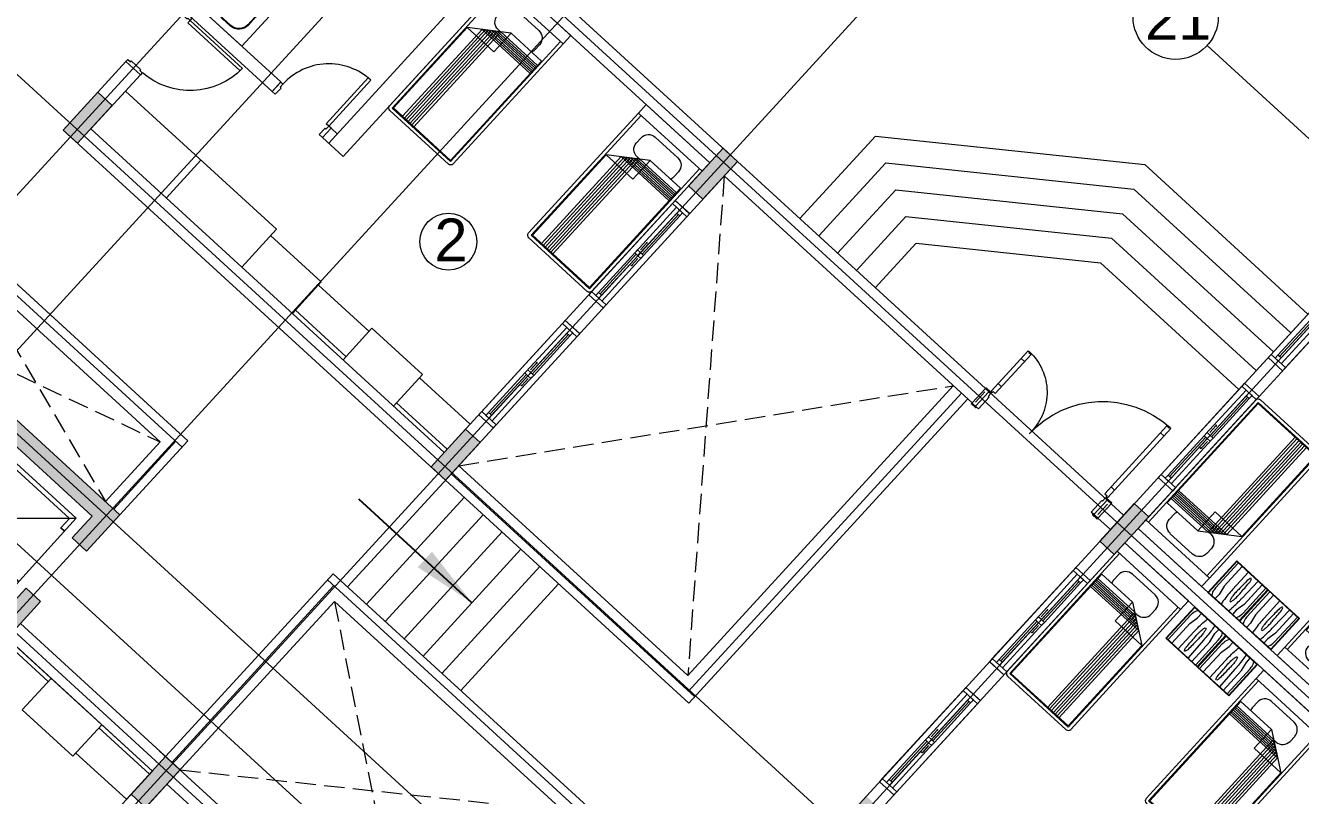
# Model space of a CAD drawing. Header units: metres. Extents: x 750 to 3116, y -341 to 1465.
# Drawn here: x 1627.66 to 1642.61, y -8.2 to 0.84 of the extents above; entities that cross this region are included whole.
import ezdxf

# ---------------------------------------------------------------- set-up
doc = ezdxf.new("R2010")
doc.units = ezdxf.units.M
doc.linetypes.add('ACAD_ISO02W100', pattern=[15, 12, -3])
doc.linetypes.add('HIDDEN', pattern=[0.375, 0.25, -0.125])
for name, color, linetype, lineweight in [('A-Door', 254, 'Continuous', 5), ('Bathroom Door', 252, 'Continuous', 5), ('Bathroom fur', 252, 'Continuous', 5), ('Centre Line', 7, 'Continuous', 13), ('Column', 50, 'Continuous', 20), ('Cutout', 153, 'Continuous', 5), ('Door', 253, 'Continuous', 5), ('Furniture', 44, 'Continuous', 5), ('GUIDE LINE', 7, 'Continuous', 5), ('Hatch', 251, 'Continuous', 5), ('Inverted beam', 252, 'Continuous', 5), ('Levels', 252, 'Continuous', 5), ('Railing', 190, 'Continuous', 5), ('Wall ext', 20, 'Continuous', 18), ('WINDOW', 33, 'Continuous', 5)]:
    doc.layers.add(name, color=color, linetype=linetype, lineweight=lineweight)
doc.layers.add('Text', color=7, linetype='Continuous')
doc.styles.get("Standard").update_dxf_attribs({"font": 'arial.ttf'})
doc.dimstyles.new('ISO-25', dxfattribs={"dimtxt": 2, "dimasz": 2, "dimexe": 1.25, "dimexo": 0.625, "dimgap": 1.5, "dimtad": 1, "dimtxsty": 'Standard', "dimblk": 'DOT', "dimcen": 1.5, "dimadec": 0, "dimazin": 0, "dimtfac": 1, "dimtmove": 0, "dimatfit": 3, "dimfxl": 0, "dimarcsym": 0})

# ---------------------------------------------------------------- blocks, each defined once
blk = doc.blocks.new('Door 900')
at = {"layer": 'A-Door'}
for points in [[(29934124, 12198491), (29934164, 12198491), (29934164, 12198476), (29934239, 12198476), (29934314, 12198476), (29934314, 12198491), (29934354, 12198491), (29934354, 12198524), (29934239, 12198524), (29934124, 12198524)], [(29934164, 12197672), (29934314, 12197672), (29934314, 12197658), (29934354, 12197658), (29934354, 12197624), (29934239, 12197624), (29934124, 12197624), (29934124, 12197658), (29934164, 12197658)]]:
    blk.add_lwpolyline(points, close=True, dxfattribs=at)
blk.add_lwpolyline([(29935187, 12197658), (29934354, 12197658), (29934354, 12197698), (29935185, 12197698)], dxfattribs=at)
blk.add_arc((29934327, 12197631), 860, 1.7769, 88.2024, dxfattribs=at)
blk = doc.blocks.new('Bed')
at = {"layer": 'Furniture', "linetype": 'Continuous'}
for p, q in [((1878.327, 465.952), (1879.337, 465.952)), ((1878.327, 465.817), (1878.327, 465.952)), ((1879.337, 465.952), (1879.337, 465.817)), ((1879.337, 465.817), (1878.327, 465.817)), ((1878.327, 463.909), (1878.327, 465.817)), ((1878.367, 463.909), (1878.367, 465.817)), ((1878.642, 465.742), (1879.002, 465.742)), ((1879.297, 465.817), (1879.297, 463.909)), ((1879.337, 465.817), (1879.337, 463.909)), ((1878.525, 465.544), (1878.525, 465.624)), ((1879.12, 465.624), (1879.12, 465.544)), ((1878.377, 465.499), (1878.862, 465.499)), ((1878.377, 463.919), (1878.377, 465.499)), ((1878.962, 465.429), (1878.377, 465.429)), ((1878.992, 465.407), (1878.377, 465.407)), ((1879.022, 465.386), (1878.377, 465.386)), ((1878.862, 465.499), (1879.287, 465.199)), ((1878.862, 465.199), (1878.862, 465.499)), ((1878.962, 463.919), (1878.962, 465.429)), ((1879.002, 465.427), (1878.965, 465.427)), ((1878.992, 463.919), (1878.992, 465.407)), ((1879.022, 463.919), (1879.022, 465.386)), ((1879.052, 465.365), (1878.377, 465.365)), ((1879.082, 465.344), (1878.377, 465.344)), ((1879.112, 465.323), (1878.377, 465.323)), ((1879.142, 465.302), (1878.377, 465.302)), ((1879.052, 463.919), (1879.052, 465.365)), ((1879.082, 463.919), (1879.082, 465.344)), ((1879.112, 463.919), (1879.112, 465.323)), ((1879.142, 463.919), (1879.142, 465.302)), ((1879.287, 465.199), (1878.862, 465.199)), ((1879.287, 465.199), (1879.287, 463.919)), ((1879.297, 463.909), (1878.367, 463.909)), ((1879.287, 463.919), (1878.377, 463.919)), ((1879.297, 463.869), (1878.367, 463.869))]:
    blk.add_line(p, q, dxfattribs=at)
for centre, radius, start, end in [((1878.642, 465.624), 0.117, 90, 180), ((1879.002, 465.624), 0.117, 360, 90), ((1878.642, 465.544), 0.117, 180.0006, 202.5189), ((1879.002, 465.544), 0.117, 270, 0), ((1878.367, 463.909), 0.04, 180, 270), ((1879.297, 463.909), 0.04, 270, 0)]:
    blk.add_arc(centre, radius, start, end, dxfattribs=at)
blk = doc.blocks.new('Nightstand')
at = {"layer": 'Furniture'}
for p, q in [((1879.838, 464.54), (1879.838, 464.04)), ((1880.338, 464.54), (1879.838, 464.54)), ((1879.843, 464.535), (1879.843, 464.045)), ((1880.333, 464.535), (1879.843, 464.535)), ((1879.951, 464.469), (1879.951, 464.535)), ((1880.226, 464.469), (1880.226, 464.535)), ((1880.333, 464.045), (1880.333, 464.535)), ((1880.338, 464.04), (1880.338, 464.54)), ((1879.869, 464.442), (1879.871, 464.467)), ((1879.869, 464.045), (1879.869, 464.442)), ((1879.929, 464.358), (1879.951, 464.469)), ((1879.929, 464.045), (1879.929, 464.358)), ((1880.074, 464.444), (1880.068, 464.44)), ((1880.08, 464.44), (1880.074, 464.444)), ((1880.248, 464.358), (1880.226, 464.469)), ((1880.248, 464.045), (1880.248, 464.358)), ((1880.308, 464.442), (1880.305, 464.467)), ((1880.308, 464.045), (1880.308, 464.442)), ((1879.997, 464.32), (1879.991, 464.045)), ((1880.147, 464.32), (1880.147, 464.045)), ((1879.838, 464.04), (1880.338, 464.04)), ((1879.843, 464.045), (1880.333, 464.045)), ((1880.068, 464.081), (1880.074, 464.077)), ((1880.074, 464.077), (1880.08, 464.081))]:
    blk.add_line(p, q, dxfattribs=at)
for centre, radius, start, end in [((1880.021, 464.452), 0.15, 146.5657, 174.2856), ((1881.576, 464.32), 1.578, 174.0179, 180), ((1880.825, 464.399), 0.823, 170.5074, 174.0179), ((1879.315, 464.399), 0.828, 5.9821, 9.4446), ((1878.564, 464.32), 1.583, 0, 5.9821), ((1880.156, 464.452), 0.15, 5.7144, 33.4343), ((1880.715, 464.32), 0.664, 175.5997, 180), ((1880.395, 464.345), 0.343, 169.4757, 175.5997), ((1880.197, 464.382), 0.142, 155.8434, 169.4757), ((1879.951, 464.382), 0.142, 10.5243, 24.1566), ((1879.753, 464.345), 0.343, 4.4003, 10.5243), ((1879.433, 464.32), 0.664, 0, 4.4003), ((1880.715, 464.32), 0.664, 180, 184.4003), ((1886.298, 464.381), 6.246, 181.0259, 182.4606), ((1873.85, 464.381), 6.246, 357.5394, 358.9741), ((1879.433, 464.32), 0.664, 355.5997, 0), ((1880.197, 464.139), 0.142, 190.5243, 204.1566), ((1879.951, 464.139), 0.142, 335.8434, 349.4757)]:
    blk.add_arc(centre, radius, start, end, dxfattribs=at)
blk = doc.blocks.new('Door1')
at = {"layer": 'Bathroom Door'}
for p, q in [((1900.586, 444.886), (1899.856, 444.886)), ((1900.586, 444.846), (1899.857, 444.846))]:
    blk.add_line(p, q, dxfattribs=at)
for points in [[(1900.736, 444.921), (1900.586, 444.921), (1900.586, 444.886), (1900.636, 444.886), (1900.636, 444.871), (1900.736, 444.871), (1900.736, 444.921)], [(1900.586, 444.886), (1900.586, 444.846)], [(1900.736, 444.121), (1900.586, 444.121), (1900.586, 444.156), (1900.636, 444.156), (1900.636, 444.171), (1900.736, 444.171), (1900.736, 444.121)]]:
    blk.add_lwpolyline(points, dxfattribs=at)
blk.add_arc((1900.586, 444.886), 0.73, 180, 270, dxfattribs=at)
blk = doc.blocks.new('Wash bashin')
at = {"layer": 'Bathroom fur', "ltscale": 0.35}
for p, q in [((1884.067, 437.333), (1884.067, 437.883)), ((1884.117, 437.933), (1884.717, 437.933)), ((1884.717, 437.333), (1884.717, 437.933)), ((1884.067, 437.333), (1884.717, 437.333))]:
    blk.add_line(p, q, dxfattribs=at)
at = {"layer": 'Bathroom fur'}
for p, q in [((1884.327, 437.838), (1884.447, 437.838)), ((1884.327, 437.83), (1884.447, 437.83)), ((1884.177, 437.568), (1884.177, 437.688)), ((1884.185, 437.568), (1884.185, 437.688)), ((1884.589, 437.688), (1884.589, 437.568)), ((1884.597, 437.688), (1884.597, 437.568)), ((1884.447, 437.426), (1884.327, 437.426)), ((1884.447, 437.418), (1884.327, 437.418))]:
    blk.add_line(p, q, dxfattribs=at)
blk.add_circle((1884.392, 437.633), 0.0225, dxfattribs=at)
at = {"layer": 'Bathroom fur', "ltscale": 0.35}
blk.add_arc((1884.117, 437.883), 0.05, 90, 180, dxfattribs=at)
at = {"layer": 'Bathroom fur'}
for centre, radius, start, end in [((1884.327, 437.688), 0.15, 90, 180), ((1884.327, 437.688), 0.142, 90, 180), ((1884.447, 437.688), 0.15, 0, 90), ((1884.447, 437.688), 0.142, 0, 90), ((1884.327, 437.568), 0.15, 180, 270), ((1884.327, 437.568), 0.142, 180, 270), ((1884.447, 437.568), 0.15, 270, 0), ((1884.447, 437.568), 0.142, 270, 0)]:
    blk.add_arc(centre, radius, start, end, dxfattribs=at)
blk = doc.blocks.new('lift1')
at = {"layer": 'Hatch', "transparency": 33554687}
h = blk.add_hatch(color=256, dxfattribs=at)
h.dxf.hatch_style = 1
h.paths.add_polyline_path([(29921053, 12204431), (29920354, 12203626), (29920180, 12203777), (29920729, 12204408), (29919333, 12205622), (29919104, 12205358), (29918930, 12205509), (29919310, 12205946)])
h.paths.add_polyline_path([(29920180, 12203777), (29920354, 12203626), (29919768, 12202951), (29918024, 12204467), (29918405, 12204905), (29918579, 12204754), (29918349, 12204489), (29919745, 12203276)])
at = {"lineweight": 5}
for p, q in [((29919536, 12203651), (29919330, 12205430)), ((29920333, 12204556), (29918533, 12204526)), ((29920311, 12204167), (29919926, 12203735)), ((29920353, 12204131), (29920272, 12204201)), ((29919968, 12203699), (29919886, 12203770))]:
    blk.add_line(p, q, dxfattribs=at)
for p, q in [((29919194, 12205280), (29919238, 12205241)), ((29918669, 12204676), (29918707, 12204643))]:
    blk.add_line(p, q)
for points in [[(29920333, 12204556), (29919330, 12205430), (29918533, 12204526), (29919536, 12203651)], [(29920182, 12204188), (29919887, 12203861), (29920056, 12203714), (29920350, 12204041)]]:
    blk.add_lwpolyline(points, close=True, dxfattribs=at)
blk.add_lwpolyline([(29918707, 12204643), (29918610, 12204531), (29919531, 12203728), (29920256, 12204550), (29919335, 12205353), (29919238, 12205241)], dxfattribs=at)
at = {"layer": 'Column'}
blk.add_lwpolyline([(29918930, 12205509), (29919310, 12205946), (29921053, 12204431), (29919768, 12202951), (29918024, 12204467), (29918405, 12204905), (29918579, 12204754), (29918349, 12204489), (29919745, 12203276), (29920729, 12204408), (29919333, 12205622), (29919104, 12205358), (29918930, 12205509)], dxfattribs=at)
blk = doc.blocks.new('_Dot')
at = {"color": 0, "linetype": 'ByBlock', "lineweight": -2}
blk.add_line((-0.5, 0), (-1, 0), dxfattribs=at)
at = {"color": 0, "linetype": 'ByBlock', "const_width": 0.5}
blk.add_lwpolyline([(-0.25, 0, 1), (0.25, 0, 1)], format="xyb", close=True, dxfattribs=at)
blk = doc.blocks.new('main door 2000')
at = {"layer": 'Door'}
for p, q in [((11493530.698, 4446004.326), (11493530.694, 4446004.307)), ((11493530.694, 4446004.307), (11493530.707, 4446004.307)), ((11493531.337, 4446004.326), (11493530.698, 4446004.326)), ((11493530.707, 4446004.307), (11493530.707, 4446004.271)), ((11493530.707, 4446004.271), (11493531.328, 4446004.271)), ((11493530.818, 4446004.271), (11493530.818, 4446004.326)), ((11493531.218, 4446004.271), (11493531.218, 4446004.326)), ((11493531.328, 4446004.271), (11493531.328, 4446004.307)), ((11493531.328, 4446004.307), (11493531.341, 4446004.307)), ((11493531.341, 4446004.307), (11493531.337, 4446004.326)), ((11493531.363, 4446004.317), (11493531.342, 4446004.317)), ((11493531.352, 4446004.307), (11493531.352, 4446004.328)), ((11493531.593, 4446004.342), (11493531.363, 4446004.342)), ((11493531.363, 4446004.342), (11493531.363, 4446004.31)), ((11493531.408, 4446004.31), (11493531.363, 4446004.31)), ((11493531.395, 4446004.375), (11493531.56, 4446004.375)), ((11493531.408, 4446004.31), (11493531.408, 4446004.297)), ((11493531.408, 4446004.297), (11493531.593, 4446004.297)), ((11493531.593, 4446004.342), (11493531.593, 4446004.297)), ((11493530.239, 4446002.475), (11493530.236, 4446002.494)), ((11493530.236, 4446002.494), (11493530.249, 4446002.494)), ((11493531.337, 4446002.475), (11493530.239, 4446002.475)), ((11493530.249, 4446002.494), (11493530.249, 4446002.531)), ((11493530.249, 4446002.531), (11493531.328, 4446002.531)), ((11493530.359, 4446002.531), (11493530.359, 4446002.475)), ((11493531.218, 4446002.531), (11493531.218, 4446002.475)), ((11493531.328, 4446002.531), (11493531.328, 4446002.494)), ((11493531.328, 4446002.494), (11493531.341, 4446002.494)), ((11493531.341, 4446002.494), (11493531.337, 4446002.475)), ((11493531.363, 4446002.484), (11493531.342, 4446002.484)), ((11493531.352, 4446002.494), (11493531.352, 4446002.473)), ((11493531.408, 4446002.491), (11493531.363, 4446002.491)), ((11493531.363, 4446002.459), (11493531.363, 4446002.491)), ((11493531.593, 4446002.459), (11493531.363, 4446002.459)), ((11493531.408, 4446002.491), (11493531.408, 4446002.504)), ((11493531.408, 4446002.504), (11493531.593, 4446002.504)), ((11493531.593, 4446002.459), (11493531.593, 4446002.504)), ((11493531.395, 4446002.427), (11493531.56, 4446002.427))]:
    blk.add_line(p, q, dxfattribs=at)
for points in [[(11493531.356, 4446004.397), (11493531.363, 4446004.397), (11493531.363, 4446004.326), (11493531.356, 4446004.326, -0.414214), (11493531.35, 4446004.332), (11493531.35, 4446004.391, -0.414214)], [(11493531.599, 4446004.397), (11493531.593, 4446004.397), (11493531.593, 4446004.326), (11493531.599, 4446004.326, 0.414214), (11493531.606, 4446004.332), (11493531.606, 4446004.391, 0.414214)], [(11493531.356, 4446002.397), (11493531.363, 4446002.397), (11493531.363, 4446002.475), (11493531.356, 4446002.475, 0.414214), (11493531.35, 4446002.469), (11493531.35, 4446002.404, 0.414214)], [(11493531.599, 4446002.397), (11493531.593, 4446002.397), (11493531.593, 4446002.475), (11493531.599, 4446002.475, -0.414214), (11493531.606, 4446002.469), (11493531.606, 4446002.404, -0.414214)]]:
    blk.add_lwpolyline(points, format="xyb", close=True, dxfattribs=at)
for centre, radius in [((11493531.352, 4446004.317), 0.00779), ((11493531.352, 4446004.317), 0.00519), ((11493531.352, 4446002.484), 0.00779), ((11493531.352, 4446002.484), 0.00519)]:
    blk.add_circle(centre, radius, dxfattribs=at)
at = {"layer": 'Door', "linetype": 'HIDDEN', "ltscale": 10}
for centre, radius, start, end in [((11493531.352, 4446004.317), 0.658, 180.9048, 271.8297), ((11493531.411, 4446002.485), 1.175, 90.1312, 179.5493)]:
    blk.add_arc(centre, radius, start, end, dxfattribs=at)
blk = doc.blocks.new('WINODO1')
at = {"layer": 'WINDOW', "linetype": 'Continuous'}
for p, q in [((2471212540, 936769700), (2471212491, 936769700)), ((2471212491, 936769700), (2471212491, 936769470)), ((2471212540, 936769700), (2471212540, 936769470)), ((2471213991, 936769700), (2471213943, 936769700)), ((2471213943, 936769700), (2471213943, 936769470)), ((2471213991, 936769700), (2471213991, 936769470)), ((2471212540, 936769470), (2471212491, 936769470)), ((2471213991, 936769470), (2471213943, 936769470))]:
    blk.add_line(p, q, dxfattribs=at)
at = {"layer": 'WINDOW'}
for p, q in [((2471212540, 936769700), (2471213943, 936769700)), ((2471213241, 936769537), (2471212540, 936769537)), ((2471212588, 936769633), (2471213217, 936769633)), ((2471212588, 936769585), (2471213217, 936769585)), ((2471213193, 936769561), (2471213089, 936769561)), ((2471213241, 936769633), (2471213943, 936769633)), ((2471213266, 936769585), (2471213895, 936769585)), ((2471213266, 936769537), (2471213895, 936769537)), ((2471213290, 936769609), (2471213394, 936769609)), ((2471212540, 936769470), (2471213943, 936769470))]:
    blk.add_line(p, q, dxfattribs=at)
at = {"layer": 'WINDOW', "color": 4}
blk.add_line((2471212588, 936769609), (2471213217, 936769609), dxfattribs=at)
at = {"layer": 'WINDOW', "color": 4, "true_color": 0x1fffff}
blk.add_line((2471213266, 936769561), (2471213895, 936769561), dxfattribs=at)
at = {"layer": 'WINDOW'}
for points in [[(2471212540, 936769585), (2471212588, 936769585), (2471212588, 936769633), (2471212540, 936769633)], [(2471213076, 936769561), (2471213089, 936769568), (2471213089, 936769554)], [(2471213217, 936769585), (2471213266, 936769585), (2471213266, 936769633), (2471213217, 936769633)], [(2471213217, 936769537), (2471213266, 936769537), (2471213266, 936769585), (2471213217, 936769585)], [(2471213406, 936769609), (2471213394, 936769616), (2471213394, 936769602)], [(2471213895, 936769537), (2471213943, 936769537), (2471213943, 936769585), (2471213895, 936769585)]]:
    blk.add_lwpolyline(points, close=True, dxfattribs=at)

msp = doc.modelspace()

# ---------------------------------------------------------------- hatches: boundary and pattern name
at = {"layer": 'Hatch', "transparency": 33554687}
h = msp.add_hatch(color=256, dxfattribs=at)
h.dxf.hatch_style = 1
h.paths.add_polyline_path([(1646.175, -22.696), (1646.005, -22.541), (1645.846, -22.714), (1645.755, -22.813), (1645.6, -22.983), (1645.769, -23.138)])
h.paths.add_polyline_path([(1649.318, -19.264), (1649.149, -19.108), (1648.743, -19.551), (1648.913, -19.706)])
h.paths.add_polyline_path([(1652.587, -15.695), (1652.417, -15.54), (1652.384, -15.577), (1652.292, -15.676), (1652.012, -15.982), (1652.182, -16.138)])
h.paths.add_polyline_path([(1655.856, -12.127), (1655.686, -11.971), (1655.281, -12.414), (1655.45, -12.569)])
h.paths.add_polyline_path([(1659.124, -8.558), (1658.955, -8.403), (1658.549, -8.845), (1658.719, -9.001)])
h.paths.add_polyline_path([(1661.826, -4.721), (1661.67, -4.89), (1662.113, -5.296), (1662.268, -5.126)])
h.paths.add_polyline_path([(1657.785, -1.019), (1657.629, -1.189), (1658.072, -1.594), (1658.227, -1.425)])
h.paths.add_polyline_path([(1654.516, -4.588), (1654.361, -4.757), (1654.471, -4.859), (1654.803, -5.163), (1654.958, -4.993)])
h.paths.add_polyline_path([(1652.746, -2.967), (1652.591, -3.136), (1653.033, -3.542), (1653.189, -3.372)])
h.paths.add_polyline_path([(1651.542, -8.175), (1651.372, -8.02), (1650.967, -8.462), (1651.137, -8.618)])
h.paths.add_polyline_path([(1650.045, -6.804), (1649.875, -6.649), (1649.47, -7.091), (1649.64, -7.247)])
h.paths.add_polyline_path([(1647.979, -11.725), (1647.823, -11.895), (1647.934, -11.996), (1648.266, -12.3), (1648.421, -12.13)])
h.paths.add_polyline_path([(1646.541, -10.408), (1646.209, -10.104), (1646.053, -10.273), (1646.496, -10.679), (1646.651, -10.509)])
h.paths.add_polyline_path([(1645.004, -15.312), (1644.835, -15.157), (1644.43, -15.599), (1644.599, -15.755)])
h.paths.add_polyline_path([(1643.632, -13.805), (1643.463, -13.649), (1643.058, -14.092), (1643.227, -14.247)])
h.paths.add_polyline_path([(1641.441, -18.862), (1641.286, -19.032), (1641.728, -19.437), (1641.884, -19.267)])
h.paths.add_polyline_path([(1640.114, -17.646), (1639.944, -17.491), (1639.539, -17.933), (1639.709, -18.089)])
h.paths.add_polyline_path([(1636.735, -21.113), (1636.403, -20.809), (1636.247, -20.979), (1636.69, -21.384), (1636.845, -21.215)])
h.paths.add_polyline_path([(1631.152, -15.498), (1630.982, -15.342), (1630.577, -15.785), (1630.746, -15.94)])
h.paths.add_polyline_path([(1634.17, -12.202), (1634.001, -12.047), (1633.595, -12.489), (1633.765, -12.645)])
h.paths.add_polyline_path([(1637.689, -8.361), (1637.519, -8.205), (1637.114, -8.648), (1637.284, -8.803)])
h.paths.add_polyline_path([(1640.833, -4.929), (1640.663, -4.773), (1640.258, -5.216), (1640.427, -5.371), (1640.461, -5.334), (1640.552, -5.235)])
h.paths.add_polyline_path([(1644.101, -1.36), (1643.932, -1.205), (1643.527, -1.647), (1643.696, -1.803)])
h.paths.add_polyline_path([(1646.999, 1.803), (1647.09, 1.902), (1647.245, 2.072), (1647.076, 2.227), (1646.67, 1.785), (1646.84, 1.63)])
h.paths.add_polyline_path([(1636.008, -0.76), (1635.839, -0.605), (1635.433, -1.047), (1635.603, -1.203)])
h.paths.add_polyline_path([(1631.525, 3.346), (1631.369, 3.177), (1631.48, 3.075), (1631.812, 2.772), (1631.967, 2.941)])
h.paths.add_polyline_path([(1628.676, -0.105), (1628.506, 0.051), (1628.101, -0.392), (1628.27, -0.547)])
h.paths.add_polyline_path([(1632.989, -4.056), (1632.82, -3.901), (1632.415, -4.343), (1632.584, -4.498)])
h.paths.add_polyline_path([(1629.471, -7.897), (1629.301, -7.742), (1628.896, -8.184), (1629.066, -8.34)])
h.paths.add_polyline_path([(1624.987, -3.791), (1624.832, -3.96), (1625.274, -4.366), (1625.43, -4.196)])
h.paths.add_polyline_path([(1626.327, -11.329), (1626.157, -11.174), (1626.124, -11.211), (1626.032, -11.311), (1625.752, -11.617), (1625.922, -11.772)])
h.paths.add_polyline_path([(1621.719, -7.359), (1621.563, -7.529), (1621.674, -7.63), (1622.006, -7.934), (1622.161, -7.764)])
h.paths.add_polyline_path([(1619.949, -5.738), (1619.794, -5.908), (1620.236, -6.313), (1620.391, -6.143), (1620.281, -6.042)])
h.paths.add_polyline_path([(1623.218, -2.17), (1623.062, -2.339), (1623.505, -2.744), (1623.66, -2.575)])
h.paths.add_polyline_path([(1626.486, 1.399), (1626.331, 1.229), (1626.773, 0.824), (1626.929, 0.994)])
h.paths.add_polyline_path([(1622.117, 5.401), (1621.962, 5.231), (1622.404, 4.826), (1622.56, 4.996)])
h.paths.add_polyline_path([(1619.143, 1.814), (1618.973, 1.969), (1618.568, 1.526), (1618.738, 1.371)])
h.paths.add_polyline_path([(1615.874, -1.755), (1615.705, -1.6), (1615.299, -2.042), (1615.469, -2.197)])
h.paths.add_polyline_path([(1612.731, -5.187), (1612.561, -5.032), (1612.156, -5.474), (1612.325, -5.63)])
h.paths.add_polyline_path([(1617.373, -9.439), (1617.203, -9.284), (1616.798, -9.726), (1616.967, -9.882)])
h.paths.add_polyline_path([(1618.745, -10.947), (1618.575, -10.791), (1618.17, -11.234), (1618.339, -11.389)])
h.paths.add_polyline_path([(1623.058, -14.898), (1622.889, -14.743), (1622.483, -15.185), (1622.653, -15.34)])
h.paths.add_polyline_path([(1619.915, -18.33), (1619.745, -18.175), (1619.34, -18.617), (1619.509, -18.773)])
h.paths.add_polyline_path([(1615.181, -14.496), (1615.026, -14.666), (1615.468, -15.071), (1615.624, -14.902)])
h.paths.add_polyline_path([(1613.411, -12.875), (1613.256, -13.045), (1613.699, -13.45), (1613.854, -13.28)])
h.paths.add_polyline_path([(1609.042, -8.873), (1608.887, -9.043), (1609.329, -9.448), (1609.485, -9.278)])
h.paths.add_polyline_path([(1610.143, -16.444), (1609.987, -16.613), (1610.43, -17.019), (1610.585, -16.849)])
h.paths.add_polyline_path([(1607.566, -20.145), (1607.397, -19.989), (1606.992, -20.432), (1607.161, -20.587)])
h.paths.add_polyline_path([(1602.924, -15.893), (1602.755, -15.737), (1602.35, -16.18), (1602.519, -16.335)])
h.paths.add_polyline_path([(1604.823, -4.506), (1604.653, -4.351), (1604.495, -4.524), (1604.403, -4.624), (1604.248, -4.794), (1604.418, -4.949)])
h.paths.add_polyline_path([(1607.842, -1.211), (1607.672, -1.055), (1607.267, -1.498), (1607.436, -1.653)])
h.paths.add_polyline_path([(1603.528, 2.741), (1603.358, 2.896), (1602.953, 2.453), (1603.123, 2.298)])
h.paths.add_polyline_path([(1600.09, -0.673), (1599.934, -0.842), (1600.377, -1.247), (1600.532, -1.078)])
h.paths.add_polyline_path([(1602.031, 4.112), (1601.861, 4.267), (1601.456, 3.825), (1601.626, 3.669)])
h.paths.add_polyline_path([(1596.087, 9.556), (1595.918, 9.711), (1595.513, 9.269), (1595.682, 9.113)])
h.paths.add_polyline_path([(1592.944, 6.124), (1592.774, 6.279), (1592.369, 5.837), (1592.538, 5.681)])
h.paths.add_polyline_path([(1598.32, 0.948), (1598.164, 0.779), (1598.607, 0.374), (1598.762, 0.543)])
h.paths.add_polyline_path([(1595.619, -2.889), (1595.449, -2.734), (1595.044, -3.176), (1595.213, -3.331)])
h.paths.add_polyline_path([(1589.675, 2.555), (1589.505, 2.711), (1589.1, 2.268), (1589.27, 2.113)])
h.paths.add_polyline_path([(1586.406, -1.013), (1586.237, -0.858), (1585.831, -1.3), (1586.001, -1.456)])
h.paths.add_polyline_path([(1592.225, -6.594), (1591.782, -6.189), (1591.627, -6.358), (1592.07, -6.763)])
h.paths.add_polyline_path([(1593.995, -8.215), (1593.552, -7.81), (1593.397, -7.979), (1593.839, -8.385)])
h.paths.add_polyline_path([(1596.821, -4.241), (1596.666, -4.411), (1597.108, -4.816), (1597.263, -4.646)])
h.paths.add_polyline_path([(1601.304, -8.348), (1601.135, -8.193), (1600.729, -8.635), (1600.899, -8.79)])
h.paths.add_polyline_path([(1598.161, -11.78), (1597.991, -11.625), (1597.586, -12.067), (1597.755, -12.222)])
h.paths.add_polyline_path([(1594.892, -15.349), (1594.722, -15.193), (1594.317, -15.636), (1594.487, -15.791)])
h.paths.add_polyline_path([(1590.578, -11.397), (1590.408, -11.242), (1590.003, -11.684), (1590.173, -11.84)])
h.paths.add_polyline_path([(1589.081, -10.026), (1588.912, -9.871), (1588.506, -10.313), (1588.676, -10.468)])
h.paths.add_polyline_path([(1583.138, -4.582), (1582.968, -4.427), (1582.563, -4.869), (1582.732, -5.024)])
h.paths.add_polyline_path([(1579.869, -8.15), (1579.699, -7.995), (1579.294, -8.437), (1579.464, -8.593)])
h.paths.add_polyline_path([(1585.245, -13.326), (1585.09, -13.495), (1585.532, -13.901), (1585.687, -13.731)])
h.paths.add_polyline_path([(1587.015, -14.947), (1586.859, -15.116), (1587.302, -15.522), (1587.457, -15.352)])
h.paths.add_polyline_path([(1582.669, -17.027), (1582.499, -16.871), (1582.094, -17.314), (1582.263, -17.469)])
h.paths.add_polyline_path([(1576.725, -11.582), (1576.556, -11.427), (1576.15, -11.87), (1576.32, -12.025)])
h.paths.add_polyline_path([(1591.748, -18.781), (1591.579, -18.625), (1591.42, -18.799), (1591.329, -18.898), (1591.173, -19.068), (1591.343, -19.223)])
h.paths.add_polyline_path([(1561.743, -16.815), (1561.574, -16.66), (1561.169, -17.103), (1561.339, -17.258)])
h.paths.add_polyline_path([(1566.286, -11.843), (1566.116, -11.688), (1565.712, -12.131), (1565.882, -12.286)])
h.paths.add_polyline_path([(1570.833, -6.867), (1570.663, -6.712), (1570.258, -7.155), (1570.428, -7.31)])
h.paths.add_polyline_path([(1575.254, -2.028), (1574.811, -1.623), (1574.656, -1.793), (1575.099, -2.198)])
h.paths.add_polyline_path([(1579.283, 3.271), (1579.128, 3.101), (1579.571, 2.697), (1579.726, 2.867)])
h.paths.add_polyline_path([(1568.934, 3.997), (1568.764, 4.152), (1568.36, 3.709), (1568.529, 3.554)])
h.paths.add_polyline_path([(1564.388, -0.979), (1564.218, -0.823), (1563.813, -1.266), (1563.983, -1.422)])
h.paths.add_polyline_path([(1559.841, -5.954), (1559.672, -5.799), (1559.267, -6.242), (1559.437, -6.397)])
h.paths.add_polyline_path([(1557.524, -8.49), (1557.211, -8.203), (1557.211, -8.203), (1557.196, -8.19), (1557.081, -8.085), (1556.926, -8.255), (1557.369, -8.66)])
h.paths.add_polyline_path([(1555.295, -10.93), (1555.125, -10.775), (1554.721, -11.218), (1554.89, -11.373)])
h.paths.add_polyline_path([(1552.096, -3.53), (1551.941, -3.7), (1551.941, -3.7), (1552.384, -4.105), (1552.539, -3.935)])
h.paths.add_polyline_path([(1554.583, -1.15), (1554.413, -0.994), (1554.008, -1.437), (1554.178, -1.592)])
h.paths.add_polyline_path([(1559.129, 3.826), (1558.959, 3.981), (1558.555, 3.538), (1558.724, 3.383)])
h.paths.add_polyline_path([(1563.675, 8.802), (1563.506, 8.957), (1563.101, 8.514), (1563.271, 8.359)])
h.paths.add_polyline_path([(1567.853, 13.715), (1567.698, 13.545), (1568.141, 13.141), (1568.296, 13.31)])

# ---------------------------------------------------------------- linework, layer by layer
at = {"layer": 'Centre Line', "color": 30, "true_color": 0xf26722}
for p, q in [((1654.597, -17.943), (1623.096, 10.911)), ((1652.455, 7.93), (1628.635, -18.075)), ((1651.328, -21.511), (1619.827, 7.343)), ((1633.636, 5.481), (1606.547, -24.093)), ((1649.228, -23.804), (1617.727, 5.05)), ((1634.543, 4.65), (1607.454, -24.924)), ((1648.059, -25.08), (1616.559, 3.774)), ((1636.077, 3.245), (1608.988, -26.329)), ((1637.95, 1.53), (1610.861, -28.044)), ((1657.865, -14.374), (1641.517, 0.6))]:
    msp.add_line(p, q, dxfattribs=at)
at = {"layer": 'Centre Line', "color": 3, "true_color": 0x1fff1f}
msp.add_lwpolyline([(1560.568, 18.766), (1582.572, -1.39), (1588.732, 5.335), (1612.323, -16.274), (1624.767, -2.689), (1647.479, -23.493)], dxfattribs=at)
at = {"layer": 'Centre Line', "color": 30, "true_color": 0xf26722}
msp.add_circle((1641.148, 0.938), 0.5, dxfattribs=at)
at = {"layer": 'Column', "color": 252, "true_color": 0x939598}
for points in [[(1628.101, -0.392), (1628.506, 0.051), (1628.676, -0.105), (1628.27, -0.547), (1628.101, -0.392)], [(1635.433, -1.047), (1635.839, -0.605), (1636.008, -0.76), (1635.603, -1.203), (1635.433, -1.047)], [(1632.415, -4.343), (1632.82, -3.901), (1632.989, -4.056), (1632.584, -4.498), (1632.415, -4.343)], [(1640.258, -5.216), (1640.663, -4.773), (1640.833, -4.929), (1640.427, -5.371), (1640.258, -5.216)], [(1628.896, -8.184), (1629.301, -7.742), (1629.471, -7.897), (1629.066, -8.34), (1628.896, -8.184)]]:
    msp.add_lwpolyline(points, dxfattribs=at)
at = {"layer": 'Cutout', "color": 252, "linetype": 'ACAD_ISO02W100', "ltscale": 0.02, "true_color": 0x939598}
for p, q in [((1635.853, -0.93), (1635.426, -6.79)), ((1626.967, -1.97), (1628.597, -4.751)), ((1626.325, -2.67), (1629.238, -4.051)), ((1632.739, -4.329), (1638.539, -3.391)), ((1631.281, -5.922), (1632.157, -10.358)), ((1629.471, -7.897), (1633.967, -8.382))]:
    msp.add_line(p, q, dxfattribs=at)
at = {"layer": 'Furniture', "color": 252, "true_color": 0x939598}
msp.add_line((1628.831, 0.065), (1630.601, -1.556), dxfattribs=at)
for points in [[(1632.57, -4.173), (1628.426, -0.377), (1628.831, 0.065)], [(1629.716, -0.746), (1629.311, -1.188)], [(1630.601, -1.556), (1630.195, -1.999)], [(1630.533, -1.63), (1631.127, -2.174), (1630.789, -2.542)], [(1631.093, -2.21), (1631.687, -2.754)], [(1630.789, -2.542), (1630.823, -2.505), (1631.416, -3.049)], [(1631.383, -3.086), (1631.72, -2.717), (1632.314, -3.261), (1631.976, -3.63)], [(1632.28, -3.298), (1632.874, -3.842), (1632.57, -4.173)], [(1632.01, -3.593), (1632.604, -4.137)], [(1629.146, -7.912), (1625.002, -4.116), (1624.596, -4.558)], [(1627.331, -6.317), (1627.925, -6.861)], [(1627.959, -6.824), (1627.621, -7.193), (1628.214, -7.737), (1628.552, -7.368)], [(1628.518, -7.405), (1629.112, -7.948), (1629.146, -7.912)], [(1628.248, -7.7), (1628.842, -8.243), (1629.146, -7.912)]]:
    msp.add_lwpolyline(points, dxfattribs=at)
at = {"layer": 'GUIDE LINE', "color": 252, "true_color": 0x939598}
msp.add_circle((1632.618, -1.701), 0.333, dxfattribs=at)
at = {"layer": 'Inverted beam', "color": 252, "true_color": 0x939598}
for p, q in [((1636.008, -0.76), (1638.916, -3.424)), ((1635.853, -0.93), (1638.76, -3.593)), ((1638.76, -3.593), (1638.916, -3.424)), ((1631.436, -5.752), (1632.739, -4.329)), ((1631.657, -5.955), (1632.805, -4.701)), ((1631.878, -6.157), (1633.027, -4.904)), ((1632.1, -6.36), (1633.248, -5.106)), ((1632.321, -6.563), (1633.469, -5.309)), ((1632.542, -6.765), (1633.69, -5.512)), ((1632.763, -6.968), (1633.911, -5.714)), ((1632.378, -10.561), (1629.227, -7.674))]:
    msp.add_line(p, q, dxfattribs=at)
for points in [[(1627.122, -1.801), (1625.157, -3.946), (1624.987, -3.791), (1626.952, -1.645), (1629.563, -4.036)], [(1628.597, -4.751), (1629.238, -4.051), (1626.967, -1.97)], [(1638.539, -3.391), (1635.426, -6.79), (1632.739, -4.329)], [(1632.584, -4.498), (1635.44, -7.115), (1638.709, -3.546)], [(1629.563, -4.036), (1628.766, -4.906)], [(1629.301, -7.742), (1631.266, -5.597), (1634.292, -8.368), (1632.327, -10.513)], [(1631.281, -5.922), (1629.315, -8.067), (1633.698, -12.081)], [(1632.157, -10.358), (1633.967, -8.382), (1631.281, -5.922)]]:
    msp.add_lwpolyline(points, dxfattribs=at)
at = {"layer": 'Levels', "color": 252, "true_color": 0x939598}
msp.add_line((1638.916, -3.424), (1640.391, -4.775), dxfattribs=at)
for points in [[(1636.741, -1.431), (1637.628, -0.462), (1640.786, -0.797), (1642.7, -2.55)], [(1636.962, -1.634), (1637.747, -0.776), (1640.656, -1.085), (1642.497, -2.771)], [(1637.183, -1.836), (1637.866, -1.091), (1640.526, -1.373), (1642.294, -2.992)], [(1637.404, -2.039), (1637.985, -1.405), (1640.397, -1.661), (1642.092, -3.214)], [(1637.625, -2.242), (1638.104, -1.719), (1640.267, -1.949), (1641.889, -3.435)]]:
    msp.add_lwpolyline(points, dxfattribs=at)
at = {"layer": 'Railing', "color": 252, "true_color": 0x939598}
for p, q in [((1629.563, -4.036), (1626.952, -1.645)), ((1629.495, -4.11), (1626.959, -1.787)), ((1638.635, -3.478), (1635.434, -6.973)), ((1638.709, -3.546), (1635.44, -7.115)), ((1628.766, -4.906), (1629.563, -4.036)), ((1628.693, -4.838), (1629.422, -4.043)), ((1632.652, -4.425), (1635.508, -7.041)), ((1632.584, -4.498), (1635.44, -7.115)), ((1629.301, -7.742), (1631.266, -5.597)), ((1634.224, -8.442), (1631.199, -5.67)), ((1634.292, -8.368), (1631.266, -5.597)), ((1629.375, -7.81), (1631.272, -5.738))]:
    msp.add_line(p, q, dxfattribs=at)
at = {"layer": 'Wall ext', "color": 252, "true_color": 0x939598}
for p, q in [((1631.525, 3.346), (1636.008, -0.76)), ((1631.369, 3.177), (1635.683, -0.775)), ((1647.076, 2.227), (1637.114, -8.648)), ((1633.139, 1.556), (1631.214, -0.546)), ((1633.309, 1.4), (1631.384, -0.701)), ((1630.55, 0.062), (1629.444, 1.075)), ((1630.652, 0.173), (1629.715, 1.03)), ((1628.836, 0.411), (1628.101, -0.392)), ((1629.006, 0.256), (1628.836, 0.411)), ((1629.006, 0.256), (1628.426, -0.377)), ((1630.652, 0.173), (1630.55, 0.062)), ((1628.101, -0.392), (1632.584, -4.498)), ((1632.57, -4.173), (1628.426, -0.377)), ((1631.242, -0.368), (1631.14, -0.478)), ((1631.315, -0.435), (1631.242, -0.368)), ((1631.384, -0.701), (1631.14, -0.478)), ((1635.683, -0.775), (1632.57, -4.173)), ((1636.008, -0.76), (1632.584, -4.498)), ((1635.278, -1.217), (1635.448, -1.372)), ((1640.708, -5.065), (1643.821, -1.666)), ((1634.265, -2.323), (1634.434, -2.478)), ((1633.988, -2.625), (1634.158, -2.78)), ((1642.403, -3.215), (1642.233, -3.059)), ((1642.126, -3.516), (1641.957, -3.361)), ((1632.975, -3.731), (1633.145, -3.886)), ((1641.113, -4.623), (1640.943, -4.467)), ((1640.235, -4.944), (1640.391, -4.775)), ((1640.391, -4.775), (1640.538, -4.91)), ((1640.235, -4.944), (1640.383, -5.079)), ((1646.651, -10.509), (1640.708, -5.065)), ((1640.552, -5.235), (1637.439, -8.634)), ((1646.496, -10.679), (1640.552, -5.235)), ((1640.147, -5.677), (1639.978, -5.522)), ((1627.598, -6.182), (1629.471, -7.897)), ((1629.146, -7.912), (1627.442, -6.351)), ((1639.134, -6.783), (1638.964, -6.628)), ((1638.857, -7.085), (1638.688, -6.93)), ((1619.509, -18.773), (1629.471, -7.897)), ((1626.032, -11.311), (1629.146, -7.912)), ((1637.844, -8.191), (1637.675, -8.036))]:
    msp.add_line(p, q, dxfattribs=at)

# ---------------------------------------------------------------- block references
at = {"color": 252, "true_color": 0x939598, "xscale": -1}
for name, p, rotation in [('Bed', (2704.418, -1611.592), 317.5109696399222), ('Bed', (2706.048, -1613.085), 317.5109696399222), ('Bed', (570.343, 1607.245), 137.5109696397367), ('Bed', (571.973, 1605.753), 137.5109696397367), ('Nightstand', (2714.172, -1618.612), 317.5109696397367), ('Nightstand', (2714.541, -1618.95), 317.5109696397367)]:
    msp.add_blockref(name, p, dxfattribs=dict(at, rotation=rotation))
at = {"color": 252, "true_color": 0x939598, "xscale": -0.001, "yscale": 0.001, "zscale": 0.001, "rotation": 276.5155944114987}
msp.add_blockref('lift1', (-7103.289, -31116.02), dxfattribs=at)
at = {"color": 252, "true_color": 0x939598}
for name, p, rotation in [('Bed', (-59.265, 919.884), 317.5109696397367), ('Nightstand', (3341.873, -933.333), 137.5109696397367), ('Nightstand', (3342.242, -933.67), 137.5109696397367), ('Bed', (-57.636, 918.391), 317.5109696397367)]:
    msp.add_blockref(name, p, dxfattribs=dict(at, rotation=rotation))
at = {"layer": 'A-Door', "color": 252, "true_color": 0x939598, "xscale": -0.0009999999999999996, "yscale": 0.001, "zscale": 0.001, "rotation": 137.510969639692}
msp.add_blockref('Door 900', (-12205.305, 29214.66), dxfattribs=at)
at = {"layer": 'Bathroom Door', "color": 252, "true_color": 0x939598, "rotation": 227.510969640085}
msp.add_blockref('Door1', (2586.903, 1701.658), dxfattribs=at)
at = {"layer": 'Bathroom fur', "color": 252, "true_color": 0x939598, "xscale": -1, "rotation": 317.5109696399222}
msp.add_blockref('Wash bashin', (2724.122, -1594.492), dxfattribs=at)
at = {"layer": 'Door', "color": 252, "true_color": 0x939598, "xscale": -1, "rotation": 47.51096851823647}
msp.add_blockref('main door 2000', (11043447.029, 5472353.644), dxfattribs=at)
at = {"layer": 'WINDOW', "color": 252, "linetype": 'Continuous', "true_color": 0x939598, "xscale": 0.001, "yscale": 0.001, "zscale": 0.001, "rotation": 47.51096963974634}
for p in [(-976763.613, -2455031.089), (-976755.644, -2455031.825), (-976764.902, -2455032.497), (-976756.934, -2455033.233), (-976758.913, -2455035.394), (-976760.203, -2455036.802)]:
    msp.add_blockref('WINODO1', p, dxfattribs=at)

# ---------------------------------------------------------------- texts
at = {"layer": 'Text', "color": 30, "true_color": 0xf26722, "char_height": 0.5, "attachment_point": 1}
for s, width, insert in [('21', 0.83687, (1640.789, 1.167)), ('2', 3.12418, (1632.454, -1.43))]:
    msp.add_mtext_dynamic_manual_height_columns(s, width=width, gutter_width=12.5, heights=[0], dxfattribs=dict(at, insert=insert))

# ---------------------------------------------------------------- leaders
at = {"color": 252, "true_color": 0x939598}
msp.add_leader([(1632.895, -5.936), (1631.568, -4.72)], dimstyle='ISO-25', override={"dimasz": 0.75}, dxfattribs=at)

doc.saveas('drawing.dxf')
